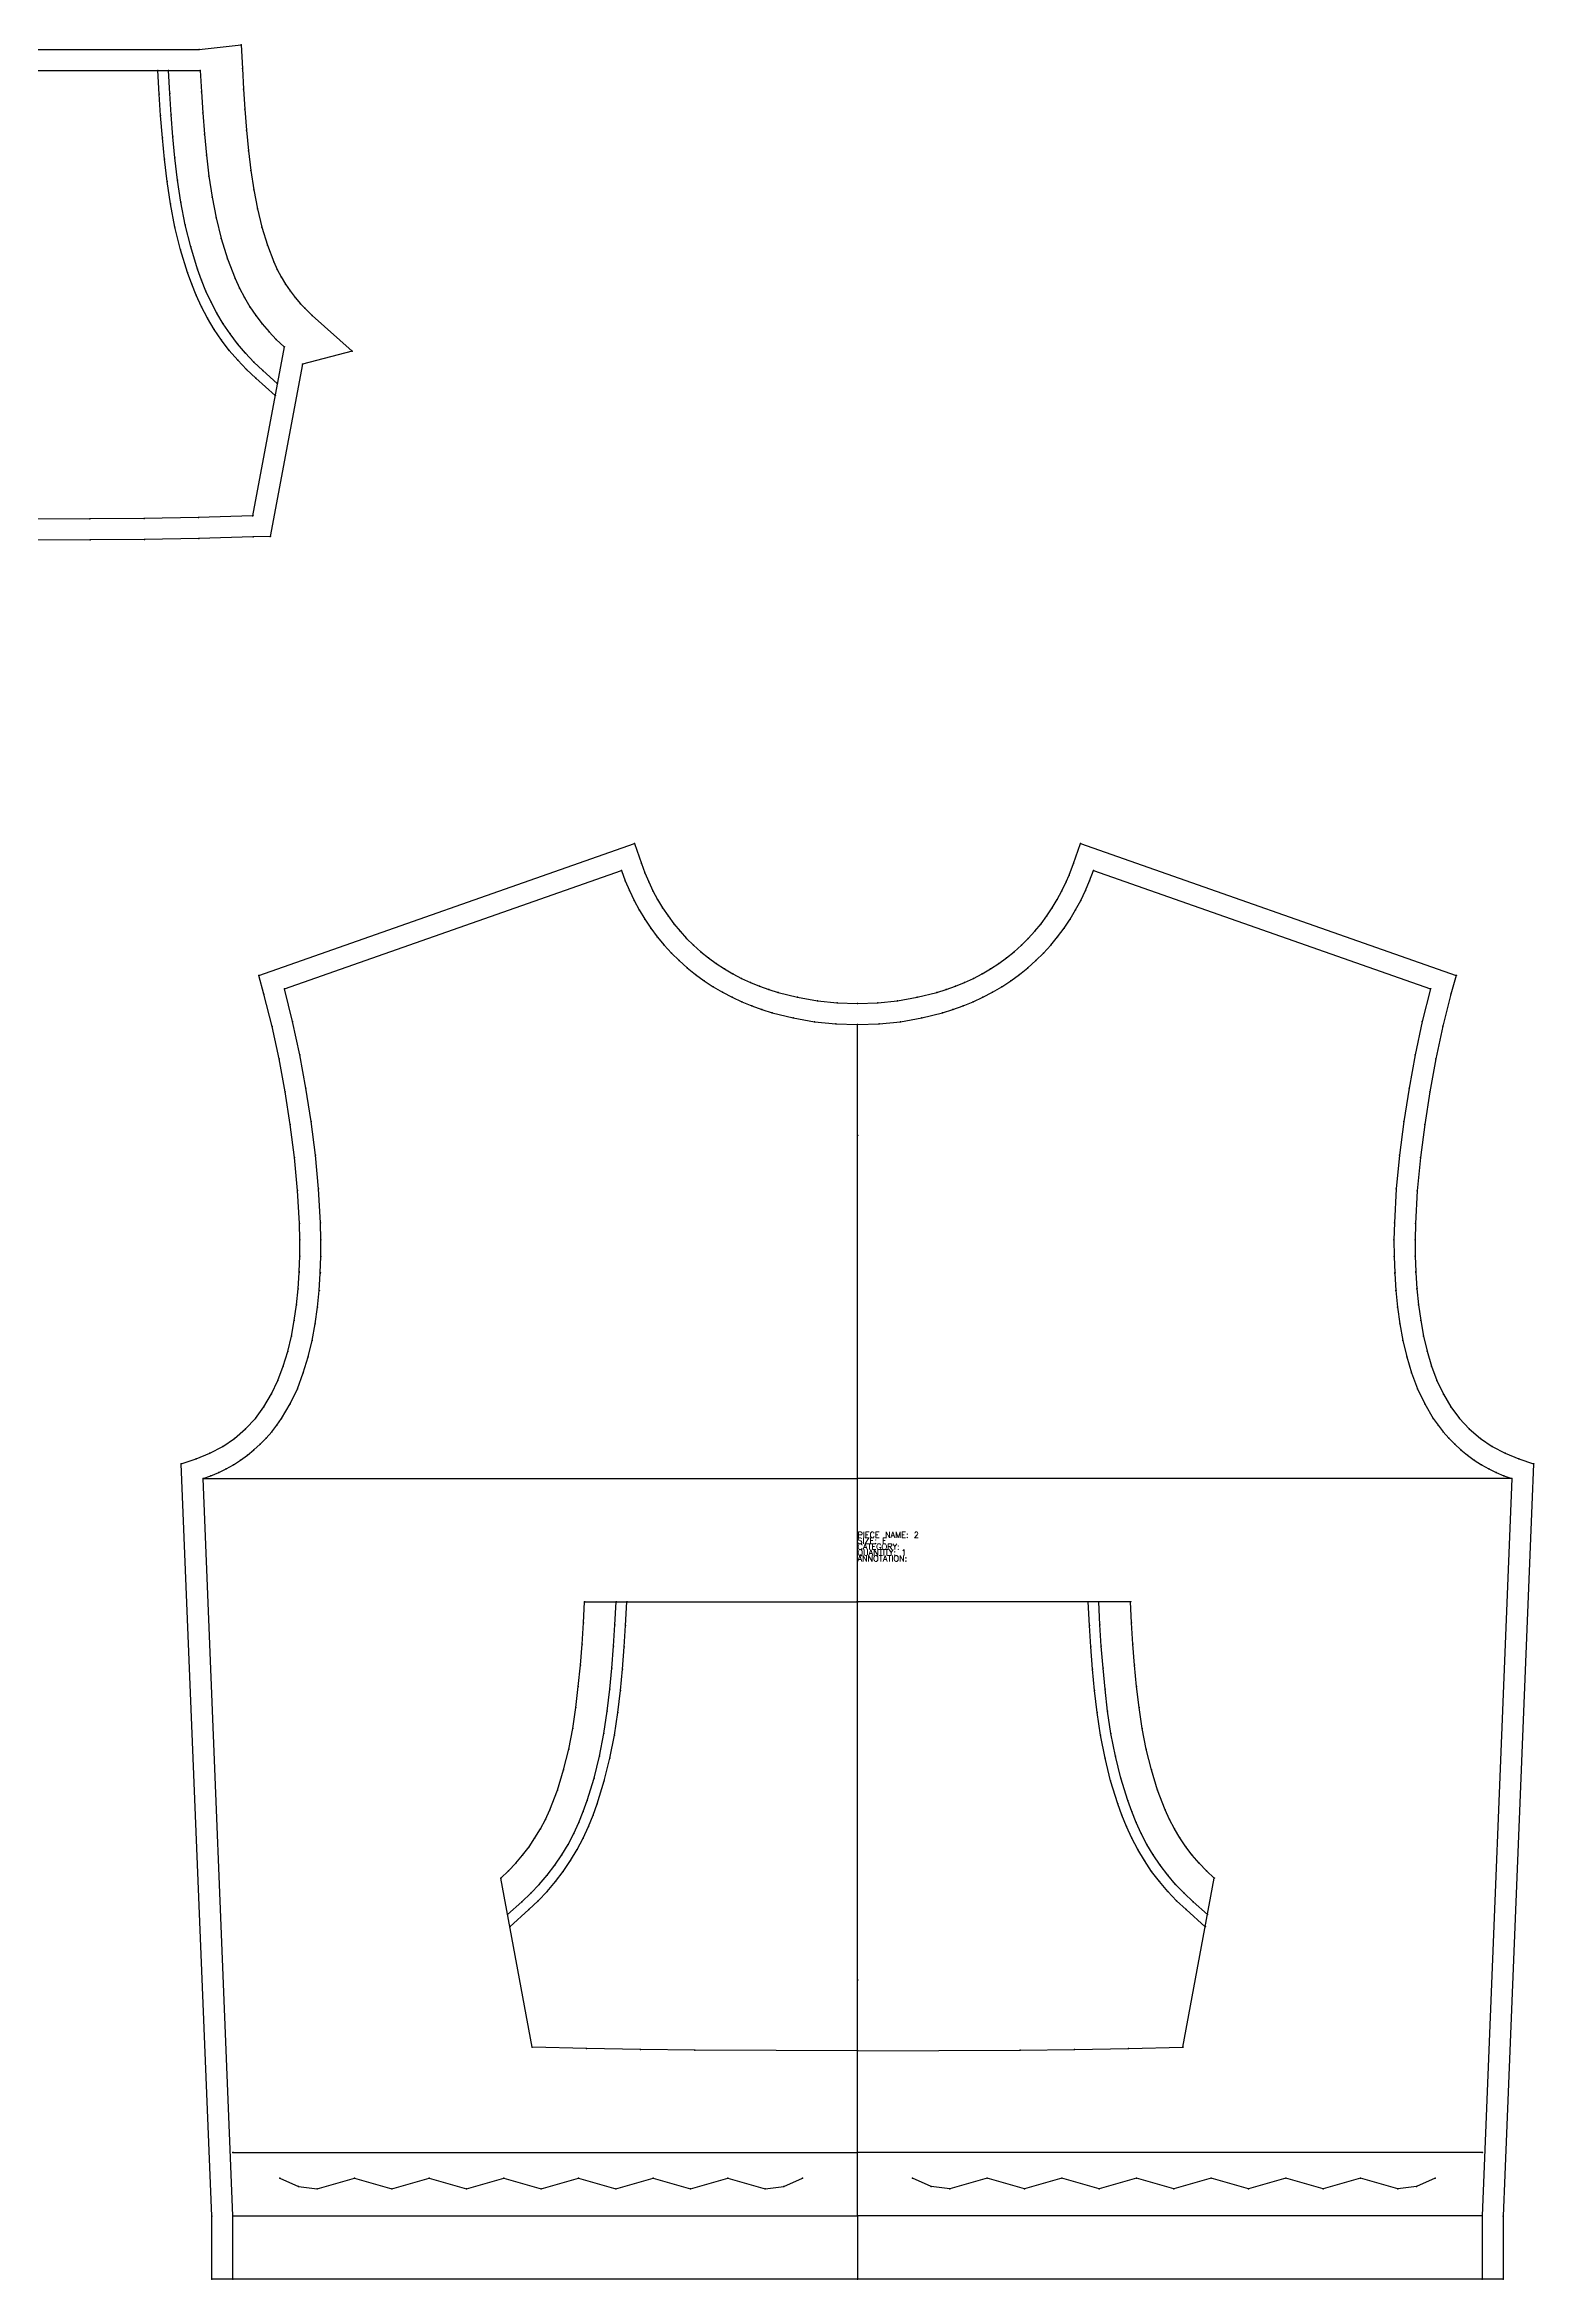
# Model space of a CAD drawing. Extents: x 0 to 3076, y -1 to 1265.
# Drawn here: x 706 to 1411, y 30 to 1088 of the extents above; entities that cross this region are included whole.
import ezdxf

# ---------------------------------------------------------------- set-up
doc = ezdxf.new("R2010")
doc.units = 0
for name, color, linetype in [('1', 7, 'CONTINUOUS'), ('14', 7, 'CONTINUOUS'), ('2', 7, 'CONTINUOUS'), ('3', 2, 'CONTINUOUS'), ('4', 3, 'CONTINUOUS'), ('5', 5, 'CONTINUOUS'), ('7', 5, 'CONTINUOUS'), ('8', 4, 'CONTINUOUS')]:
    doc.layers.add(name, color=color, linetype=linetype)
doc.styles.get("Standard").update_dxf_attribs({"font": 'txt', "bigfont": ' '})

# ---------------------------------------------------------------- blocks, each defined once
blk = doc.blocks.new('BLK_2_1')
at = {"layer": '1'}
blk.add_lwpolyline([(44.4336, 30), (44.4336, 59.7988), (30, 416.1415), (37.0371, 418.5647), (43.5441, 421.1366), (49.6204, 424.3004), (55.2228, 428.1491), (60.4639, 432.6349), (65.1084, 437.6266), (69.1559, 443.1388), (72.7256, 449.2), (75.7529, 455.584), (78.3091, 462.3405), (80.4133, 469.341), (82.1308, 476.6037), (83.4757, 483.9803), (84.5011, 491.415), (85.2781, 499.0576), (85.795, 506.7124), (85.8152, 507.1227), (86.0868, 514.4449), (86.139, 522.1956), (85.9769, 529.9457), (85.0788, 545.503), (83.5846, 561.1259), (81.5708, 576.8351), (79.1413, 592.2958), (76.2778, 607.9004), (72.9734, 623.2706), (69.1395, 638.4812), (66.7328, 647.4414), (244.7016, 709.8003), (247.9935, 700.333), (249.6039, 695.9537), (251.4173, 691.6658), (253.4223, 687.4925), (255.6244, 683.4197), (258.0079, 679.469), (260.5781, 675.6375), (263.3466, 671.9081), (266.2949, 668.3192), (269.3714, 664.9347), (272.6191, 661.7143), (276.0663, 658.6444), (279.6653, 655.7517), (283.3915, 653.0389), (287.2452, 650.5107), (291.2424, 648.1577), (295.3479, 645.9981), (299.5575, 644.0324), (303.8541, 642.2625), (308.248, 640.6785), (312.7076, 639.2876), (321.9111, 637.0355), (331.305, 635.3419), (340.7197, 634.3886), (350.2509, 634.1253), (359.87, 634.3891), (369.2658, 635.3403), (378.6457, 637.0301), (387.8821, 639.2898), (392.3481, 640.6832), (396.7481, 642.2699), (401.0309, 644.0344), (405.2265, 645.9944), (409.3342, 648.1549), (413.3338, 650.5088), (417.2022, 653.0479), (420.943, 655.7714), (424.5044, 658.6322), (427.9157, 661.6698), (431.1927, 664.9187), (434.2981, 668.3316), (437.2327, 671.9029), (439.9885, 675.6149), (442.5635, 679.4526), (444.9518, 683.4094), (447.157, 687.4876), (449.1651, 691.6664), (450.5451, 694.8749), (452.5898, 700.3353), (455.8802, 709.7997), (633.8526, 647.4401), (631.4429, 638.4812), (627.6331, 623.376), (624.3195, 607.9758), (621.446, 592.3249), (619.0058, 576.7961), (617.0038, 561.1776), (615.5005, 545.46), (614.6045, 529.9131), (614.4434, 522.1655), (614.4959, 514.4174), (614.7662, 507.123), (614.787, 506.6986), (615.3095, 498.9873), (616.0822, 491.4043), (617.0978, 484.0371), (618.4729, 476.5033), (620.1551, 469.3952), (622.259, 462.3841), (624.8041, 455.6442), (627.876, 449.1627), (631.4209, 443.1461), (635.4865, 437.6114), (640.1215, 432.6324), (645.3565, 428.1515), (650.9711, 424.295), (657.0368, 421.1372), (663.5462, 418.5642), (670.5823, 416.1407), (656.1487, 59.7913), (656.1487, 30), (350.2912, 30), (44.4336, 30)], close=True, dxfattribs=at)
at = {"layer": '14'}
blk.add_lwpolyline([(54.4336, 30), (54.4336, 60), (40.293, 409.1094), (44.0397, 410.4811), (47.7002, 412.041), (51.2818, 413.7821), (54.7583, 415.7208), (58.1055, 417.88), (61.3257, 420.227), (64.422, 422.7344), (67.3755, 425.4077), (70.1716, 428.2443), (72.8003, 431.2359), (75.2454, 434.3796), (77.5171, 437.6525), (81.5601, 444.5141), (84.9732, 451.712), (87.7906, 459.1619), (90.0831, 466.7919), (91.9166, 474.5446), (93.3472, 482.3815), (94.4361, 490.2746), (95.2417, 498.2006), (95.7828, 506.21), (95.8036, 506.635), (96.0846, 514.2248), (96.1387, 522.2481), (95.9717, 530.2708), (95.0477, 546.2914), (93.5193, 562.2664), (91.4795, 578.184), (88.9887, 594.0378), (86.0914, 609.8221), (82.7192, 625.5117), (78.7977, 641.0725), (238.5486, 697.0476), (240.315, 692.2484), (242.3035, 687.5495), (244.5163, 682.945), (246.9458, 678.4513), (249.5862, 674.078), (252.4323, 669.8363), (255.478, 665.7349), (258.7214, 661.7887), (262.1592, 658.01), (265.7856, 654.413), (269.5997, 651.0156), (273.5816, 647.8148), (277.7118, 644.8088), (281.9831, 642.007), (286.3855, 639.4161), (290.907, 637.0383), (295.5353, 634.8773), (300.2582, 632.931), (305.0641, 631.1994), (309.9408, 629.6778), (319.8615, 627.2477), (329.9158, 625.4387), (340.0794, 624.409), (350.2912, 624.125), (360.503, 624.409), (370.6666, 625.4387), (380.7209, 627.2477), (390.6415, 629.6778), (395.5188, 631.1994), (400.3241, 632.931), (405.0477, 634.8773), (409.6753, 637.0383), (414.1968, 639.4161), (418.5993, 642.007), (422.8711, 644.8088), (427.0008, 647.8148), (430.9821, 651.0156), (434.7968, 654.413), (438.4229, 658.01), (441.861, 661.7887), (445.1044, 665.7349), (448.1501, 669.8363), (450.9968, 674.078), (453.6365, 678.4513), (456.0657, 682.945), (458.2789, 687.5495), (460.2674, 692.2484), (462.0337, 697.0476), (621.7847, 641.0729), (617.8632, 625.5117), (614.491, 609.8221), (611.5937, 594.0378), (609.1028, 578.184), (607.063, 562.2664), (605.5347, 546.2914), (604.6106, 530.2708), (604.444, 522.2481), (604.4977, 514.2248), (604.7789, 506.6351), (604.7999, 506.21), (605.3406, 498.2006), (606.1463, 490.2746), (607.2352, 482.3815), (608.6658, 474.5446), (610.4993, 466.7919), (612.7918, 459.1619), (615.6092, 451.712), (619.0223, 444.5141), (623.0652, 437.6525), (625.337, 434.3796), (627.782, 431.2359), (630.4108, 428.2443), (633.2068, 425.4077), (636.1603, 422.7344), (639.2566, 420.227), (642.4769, 417.88), (645.824, 415.7208), (649.3006, 413.7821), (652.8821, 412.041), (656.543, 410.4811), (660.2894, 409.1094), (646.1487, 60), (646.1487, 30), (350.2912, 30.0005), (54.4336, 30)], close=True, dxfattribs=at)
at = {"layer": '2'}
for p in [(244.7016, 709.8003), (455.8802, 709.7997), (238.5486, 697.0476), (462.0337, 697.0476), (66.7328, 647.4414), (633.8526, 647.4401), (78.7977, 641.0725), (621.7847, 641.0729), (350.2509, 634.1253), (350.2912, 624.1255), (350.2912, 624.125), (350.2912, 571.6546), (85.2781, 499.0576), (95.2417, 498.2006), (605.3406, 498.2006), (615.3095, 498.9873), (30, 416.1415), (670.5823, 416.1407), (40.293, 409.1099), (40.293, 409.1094), (350.2912, 409.1099), (350.2912, 409.1094), (660.2894, 409.1099), (660.2894, 409.1094), (221.0077, 350.7757), (221.0077, 350.7752), (236.0279, 350.7792), (241.0346, 350.7793), (350.0654, 350.7778), (350.517, 350.7778), (459.5478, 350.7793), (464.5545, 350.7792), (479.5746, 350.7757), (479.5746, 350.7752), (181.297, 219.9369), (181.297, 219.9364), (519.2853, 219.9369), (519.2853, 219.9364), (184.5105, 202.6596), (516.0712, 202.6588), (185.5826, 196.8988), (515, 196.899), (350.2912, 171.6546), (196.1823, 139.9216), (196.1823, 139.9211), (350.2912, 138.2044), (350.2912, 138.2039), (504.4001, 139.9216), (504.4001, 139.9211), (54.4336, 90), (350.2912, 90.0005), (350.2912, 90), (646.1487, 90), (76.5845, 77.8042), (324.2078, 77.8047), (376.3746, 77.8047), (623.9978, 77.8042), (44.4336, 59.7988), (54.4336, 60.0005), (54.4336, 60), (350.2912, 60.0009), (350.2912, 60), (350.2912, 59.9995), (350.2917, 60), (646.1487, 60.0005), (646.1487, 60), (656.1487, 59.7913), (44.4336, 30), (44.4336, 30), (54.4336, 30), (54.4336, 30), (350.2912, 30.0005), (350.2912, 30), (350.2912, 29.9995), (646.1487, 30), (656.1487, 30)]:
    blk.add_point(p, dxfattribs=at)
at = {"layer": '3'}
for p in [(247.9935, 700.333), (452.5898, 700.3353), (240.315, 692.2484), (249.6039, 695.9537), (251.4173, 691.6658), (449.1651, 691.6664), (450.5451, 694.8749), (460.2674, 692.2484), (242.3035, 687.5495), (244.5163, 682.945), (246.9458, 678.4513), (253.4223, 687.4925), (255.6244, 683.4197), (258.0079, 679.469), (442.5635, 679.4526), (444.9518, 683.4094), (447.157, 687.4876), (453.6365, 678.4513), (456.0657, 682.945), (458.2789, 687.5495), (249.5862, 674.078), (252.4323, 669.8363), (260.5781, 675.6375), (263.3466, 671.9081), (266.2949, 668.3192), (434.2981, 668.3316), (437.2327, 671.9029), (439.9885, 675.6149), (448.1501, 669.8363), (450.9968, 674.078), (255.478, 665.7349), (258.7214, 661.7887), (262.1592, 658.01), (269.3714, 664.9347), (272.6191, 661.7143), (276.0663, 658.6444), (424.5044, 658.6322), (427.9157, 661.6698), (431.1927, 664.9187), (438.4229, 658.01), (441.861, 661.7887), (445.1044, 665.7349), (265.7856, 654.413), (269.5997, 651.0156), (273.5816, 647.8148), (279.6653, 655.7517), (283.3915, 653.0389), (287.2452, 650.5107), (291.2424, 648.1577), (295.3479, 645.9981), (405.2265, 645.9944), (409.3342, 648.1549), (413.3338, 650.5088), (417.2022, 653.0479), (420.943, 655.7714), (427.0008, 647.8148), (430.9821, 651.0156), (434.7968, 654.413), (69.1395, 638.4812), (277.7118, 644.8088), (281.9831, 642.007), (286.3855, 639.4161), (290.907, 637.0383), (299.5575, 644.0324), (303.8541, 642.2625), (308.248, 640.6785), (312.7076, 639.2876), (321.9111, 637.0355), (331.305, 635.3419), (369.2658, 635.3403), (378.6457, 637.0301), (387.8821, 639.2898), (392.3481, 640.6832), (396.7481, 642.2699), (401.0309, 644.0344), (409.6753, 637.0383), (414.1968, 639.4161), (418.5993, 642.007), (422.8711, 644.8088), (631.4429, 638.4812), (82.7192, 625.5117), (295.5353, 634.8773), (300.2582, 632.931), (305.0641, 631.1994), (309.9408, 629.6778), (319.8615, 627.2477), (329.9158, 625.4387), (340.0794, 624.409), (340.7197, 634.3886), (359.87, 634.3891), (360.503, 624.409), (370.6666, 625.4387), (380.7209, 627.2477), (390.6415, 629.6778), (395.5188, 631.1994), (400.3241, 632.931), (405.0477, 634.8773), (617.8632, 625.5117), (72.9734, 623.2706), (627.6331, 623.376), (76.2778, 607.9004), (86.0914, 609.8221), (614.491, 609.8221), (624.3195, 607.9758), (88.9887, 594.0378), (611.5937, 594.0378), (79.1413, 592.2958), (621.446, 592.3249), (81.5708, 576.8351), (91.4795, 578.184), (609.1028, 578.184), (619.0058, 576.7961), (83.5846, 561.1259), (93.5193, 562.2664), (607.063, 562.2664), (617.0038, 561.1776), (85.0788, 545.503), (95.0477, 546.2914), (605.5347, 546.2914), (615.5005, 545.46), (85.9769, 529.9457), (95.9717, 530.2708), (604.6106, 530.2708), (614.6045, 529.9131), (86.139, 522.1956), (96.1387, 522.2481), (604.444, 522.2481), (614.4434, 522.1655), (86.0868, 514.4449), (96.0846, 514.2248), (604.4977, 514.2248), (614.4959, 514.4174), (85.795, 506.7124), (85.8152, 507.1227), (95.7828, 506.21), (95.8036, 506.635), (604.7789, 506.6351), (604.7999, 506.21), (614.7662, 507.123), (614.787, 506.6986), (84.5011, 491.415), (94.4361, 490.2746), (606.1463, 490.2746), (616.0822, 491.4043), (82.1308, 476.6037), (83.4757, 483.9803), (93.3472, 482.3815), (607.2352, 482.3815), (617.0978, 484.0371), (618.4729, 476.5033), (80.4133, 469.341), (90.0831, 466.7919), (91.9166, 474.5446), (608.6658, 474.5446), (610.4993, 466.7919), (620.1551, 469.3952), (75.7529, 455.584), (78.3091, 462.3405), (87.7906, 459.1619), (612.7918, 459.1619), (622.259, 462.3841), (624.8041, 455.6442), (72.7256, 449.2), (81.5601, 444.5141), (84.9732, 451.712), (615.6092, 451.712), (619.0223, 444.5141), (627.876, 449.1627), (65.1084, 437.6266), (69.1559, 443.1388), (75.2454, 434.3796), (77.5171, 437.6525), (623.0652, 437.6525), (625.337, 434.3796), (631.4209, 443.1461), (635.4865, 437.6114), (49.6204, 424.3004), (55.2228, 428.1491), (60.4639, 432.6349), (67.3755, 425.4077), (70.1716, 428.2443), (72.8003, 431.2359), (627.782, 431.2359), (630.4108, 428.2443), (633.2068, 425.4077), (640.1215, 432.6324), (645.3565, 428.1515), (650.9711, 424.295), (37.0371, 418.5647), (43.5441, 421.1366), (51.2818, 413.7821), (54.7583, 415.7208), (58.1055, 417.88), (61.3257, 420.227), (64.422, 422.7344), (636.1603, 422.7344), (639.2566, 420.227), (642.4769, 417.88), (645.824, 415.7208), (649.3006, 413.7821), (657.0368, 421.1372), (663.5462, 418.5642), (44.0397, 410.4811), (47.7002, 412.041), (652.8821, 412.041), (656.543, 410.4811), (220.4517, 340.7527), (235.4249, 339.8626), (240.4163, 339.5659), (460.1661, 339.5659), (465.1575, 339.8626), (480.1307, 340.7527), (219.8121, 330.7353), (234.787, 329.8486), (239.7742, 329.4947), (460.8082, 329.4947), (465.7953, 329.8486), (480.7703, 330.7353), (219.0168, 320.7291), (233.957, 319.3887), (238.938, 318.9533), (461.6443, 318.9533), (466.6254, 319.3887), (481.5656, 320.7291), (218.0524, 310.7378), (232.9926, 309.3788), (237.9651, 308.8559), (462.6172, 308.8559), (467.5898, 309.3788), (482.53, 310.7378), (216.8885, 300.7678), (231.7792, 298.9548), (236.7365, 298.3017), (463.8459, 298.3017), (468.8031, 298.9548), (483.6939, 300.7678), (215.3919, 290.8429), (230.2063, 288.4852), (235.1349, 287.6436), (465.4474, 287.6436), (470.376, 288.4852), (485.1905, 290.8429), (213.4864, 280.9883), (228.1324, 277.7484), (233.0164, 276.6771), (467.566, 276.6771), (472.45, 277.7484), (487.096, 280.9883), (211.073, 271.2458), (225.539, 267.2781), (230.3583, 265.9464), (470.224, 265.9464), (475.0434, 267.2781), (489.5093, 271.2458), (208.1171, 261.655), (222.2962, 256.7601), (227.0264, 255.1405), (473.556, 255.1405), (478.2862, 256.7601), (492.4653, 261.655), (202.4326, 247.7208), (204.5246, 252.2841), (218.2953, 246.3362), (220.3986, 251.5073), (222.887, 244.3567), (225.0635, 249.7062), (475.5188, 249.7062), (477.6954, 244.3567), (480.1844, 251.5073), (482.287, 246.3362), (496.0578, 252.2841), (498.1495, 247.7208), (194.7107, 234.819), (197.5296, 238.9709), (200.1136, 243.2721), (213.191, 235.9239), (215.8735, 241.0642), (217.5538, 233.4812), (220.3565, 238.8502), (480.2259, 238.8502), (483.0286, 233.4812), (484.7089, 241.0642), (487.3914, 235.9239), (500.4688, 243.2721), (503.053, 238.9709), (505.8716, 234.819), (184.9668, 223.3726), (188.4253, 226.999), (191.6761, 230.8217), (206.8848, 226.0549), (210.1746, 230.9026), (210.9455, 223.1376), (214.3924, 228.2185), (486.1902, 228.2185), (489.6369, 223.1376), (490.4078, 230.9026), (493.6976, 226.0549), (508.9063, 230.8217), (512.157, 226.999), (515.6159, 223.3726), (195.5613, 212.7517), (199.5612, 216.9486), (203.2758, 213.602), (203.3484, 221.4004), (207.2422, 218.2637), (493.3399, 218.2637), (497.2339, 221.4004), (497.3066, 213.602), (501.0212, 216.9486), (505.0208, 212.7517), (191.3178, 208.7743), (194.6576, 205.0537), (199.094, 209.2131), (501.4881, 209.2131), (505.9247, 205.0537), (509.2646, 208.7743), (221.8598, 139.2041), (247.5428, 138.7413), (273.2294, 138.5154), (427.353, 138.5154), (453.0396, 138.7413), (478.7226, 139.2041), (111.9593, 77.8043), (147.334, 77.8044), (182.7088, 77.8044), (218.0835, 77.8045), (253.4583, 77.8046), (288.8331, 77.8046), (411.7493, 77.8046), (447.1241, 77.8046), (482.4988, 77.8045), (517.8736, 77.8044), (553.2483, 77.8044), (588.6231, 77.8043), (85.4279, 73.9728), (94.2713, 72.8043), (129.646, 72.8043), (165.0208, 72.8044), (200.3956, 72.8045), (235.7709, 72.8045), (271.1457, 72.8046), (306.5204, 72.8047), (315.3638, 73.9733), (385.2186, 73.9733), (394.0619, 72.8047), (429.4367, 72.8046), (464.8114, 72.8045), (500.1868, 72.8045), (535.5616, 72.8044), (570.9363, 72.8043), (606.3111, 72.8043), (615.1545, 73.9728)]:
    blk.add_point(p, dxfattribs=at)
at = {"layer": '4'}
for p in [(350.2509, 634.1253), (85.8152, 507.1227), (95.8036, 506.635), (604.7789, 506.6351), (614.7662, 507.123)]:
    blk.add_point(p, dxfattribs=at)
at = {"layer": '5'}
blk.add_line((350.2912, 171.6546), (350.2912, 571.6546), dxfattribs=at)
at = {"layer": '7'}
blk.add_line((350.2912, 171.6546), (350.2912, 571.6546), dxfattribs=at)
at = {"layer": '8'}
for p, q in [((350.2912, 60.0009), (350.2912, 624.1255)), ((40.293, 409.1099), (350.2912, 409.1094)), ((660.2894, 409.1099), (350.2912, 409.1099)), ((221.0077, 350.7752), (350.0654, 350.7778)), ((479.5746, 350.7752), (350.517, 350.7778)), ((196.1823, 139.9211), (181.297, 219.9364)), ((504.4001, 139.9211), (519.2853, 219.9364)), ((54.4336, 90), (350.2912, 90)), ((646.1487, 90), (350.2912, 90.0005)), ((54.4336, 60.0005), (350.2917, 60)), ((646.1487, 60.0005), (350.2912, 60)), ((350.2912, 59.9995), (350.2912, 29.9995))]:
    blk.add_line(p, q, dxfattribs=at)
for points in [[(181.297, 219.9369), (184.9668, 223.3726), (188.4253, 226.999), (191.6761, 230.8217), (194.7107, 234.819), (197.5296, 238.9709), (200.1136, 243.2721), (202.4326, 247.7208), (204.5246, 252.2841), (208.1171, 261.655), (211.073, 271.2458), (213.4864, 280.9883), (215.3919, 290.8429), (216.8885, 300.7678), (218.0524, 310.7378), (219.0168, 320.7291), (219.8121, 330.7353), (220.4517, 340.7527), (221.0077, 350.7757)], [(184.5105, 202.6596), (191.3178, 208.7743), (195.5613, 212.7517), (199.5612, 216.9486), (203.3484, 221.4004), (206.8848, 226.0549), (210.1746, 230.9026), (213.191, 235.9239), (215.8735, 241.0642), (218.2953, 246.3362), (220.3986, 251.5073), (222.2962, 256.7601), (225.539, 267.2781), (228.1324, 277.7484), (230.2063, 288.4852), (231.7792, 298.9548), (232.9926, 309.3788), (233.957, 319.3887), (234.787, 329.8486), (235.4249, 339.8626), (236.0279, 350.7792)], [(185.5826, 196.8988), (194.6576, 205.0537), (199.094, 209.2131), (203.2758, 213.602), (207.2422, 218.2637), (210.9455, 223.1376), (214.3924, 228.2185), (217.5538, 233.4812), (220.3565, 238.8502), (222.887, 244.3567), (225.0635, 249.7062), (227.0264, 255.1405), (230.3583, 265.9464), (233.0164, 276.6771), (235.1349, 287.6436), (236.7365, 298.3017), (237.9651, 308.8559), (238.938, 318.9533), (239.7742, 329.4947), (240.4163, 339.5659), (241.0346, 350.7793)], [(515, 196.899), (505.9247, 205.0537), (501.4881, 209.2131), (497.3066, 213.602), (493.3399, 218.2637), (489.6369, 223.1376), (486.1902, 228.2185), (483.0286, 233.4812), (480.2259, 238.8502), (477.6954, 244.3567), (475.5188, 249.7062), (473.556, 255.1405), (470.224, 265.9464), (467.566, 276.6771), (465.4474, 287.6436), (463.8459, 298.3017), (462.6172, 308.8559), (461.6443, 318.9533), (460.8082, 329.4947), (460.1661, 339.5659), (459.5478, 350.7793)], [(516.0712, 202.6588), (509.2646, 208.7743), (505.0208, 212.7517), (501.0212, 216.9486), (497.2339, 221.4004), (493.6976, 226.0549), (490.4078, 230.9026), (487.3914, 235.9239), (484.7089, 241.0642), (482.287, 246.3362), (480.1844, 251.5073), (478.2862, 256.7601), (475.0434, 267.2781), (472.45, 277.7484), (470.376, 288.4852), (468.8031, 298.9548), (467.5898, 309.3788), (466.6254, 319.3887), (465.7953, 329.8486), (465.1575, 339.8626), (464.5545, 350.7792)], [(519.2853, 219.9369), (515.6159, 223.3726), (512.157, 226.999), (508.9063, 230.8217), (505.8716, 234.819), (503.053, 238.9709), (500.4688, 243.2721), (498.1495, 247.7208), (496.0578, 252.2841), (492.4653, 261.655), (489.5093, 271.2458), (487.096, 280.9883), (485.1905, 290.8429), (483.6939, 300.7678), (482.53, 310.7378), (481.5656, 320.7291), (480.7703, 330.7353), (480.1307, 340.7527), (479.5746, 350.7757)], [(350.2912, 138.2044), (273.2294, 138.5154), (247.5428, 138.7413), (221.8598, 139.2041), (196.1823, 139.9216)], [(350.2912, 138.2039), (427.353, 138.5154), (453.0396, 138.7413), (478.7226, 139.2041), (504.4001, 139.9216)], [(76.5845, 77.8042), (85.4279, 73.9728), (94.2713, 72.8043), (111.9593, 77.8043), (129.646, 72.8043), (147.334, 77.8044), (165.0208, 72.8044), (182.7088, 77.8044), (200.3956, 72.8045), (218.0835, 77.8045), (235.7709, 72.8045), (253.4583, 77.8046), (271.1457, 72.8046), (288.8331, 77.8046), (306.5204, 72.8047), (315.3638, 73.9733), (324.2078, 77.8047)], [(623.9978, 77.8042), (615.1545, 73.9728), (606.3111, 72.8043), (588.6231, 77.8043), (570.9363, 72.8043), (553.2483, 77.8044), (535.5616, 72.8044), (517.8736, 77.8044), (500.1868, 72.8045), (482.4988, 77.8045), (464.8114, 72.8045), (447.1241, 77.8046), (429.4367, 72.8046), (411.7493, 77.8046), (394.0619, 72.8047), (385.2186, 73.9733), (376.3746, 77.8047)]]:
    blk.add_lwpolyline(points, dxfattribs=at)
at = {"layer": '1'}
for s, p in [('SIZE: F', (350.2906, 378.3002)), ('PIECE NAME: 2', (350.2906, 381.1002)), ('ANNOTATION: ', (350.2906, 369.9002)), ('CATEGORY: ', (350.2906, 375.5002)), ('QUANTITY: 1', (350.2906, 372.7002))]:
    blk.add_text(s, height=2.8, dxfattribs=at).set_placement(p)
at = {"layer": '2'}
for s, p in [('# 7', (244.7016, 709.8003)), ('# 9', (455.8802, 709.7997)), ('# 24', (238.5486, 697.0476)), ('# 26', (462.0337, 697.0476)), ('# 6', (66.7328, 647.4414)), ('# 10', (633.8526, 647.4401)), ('# 23', (78.7977, 641.0725)), ('# 27', (621.7847, 641.0729)), ('# 8', (350.2509, 634.1253)), ('# 38', (350.2912, 624.1255)), ('# 25', (350.2912, 624.125)), ('# 36', (350.2912, 571.6546)), ('# 4', (85.2781, 499.0576)), ('# 21', (95.2417, 498.2006)), ('# 29', (605.3406, 498.2006)), ('# 12', (615.3095, 498.9873)), ('# 3', (30, 416.1415)), ('# 13', (670.5823, 416.1407)), ('# 53', (40.293, 409.1099)), ('# 20', (40.293, 409.1094)), ('# 58', (350.2912, 409.1099)), ('# 54', (350.2912, 409.1094)), ('# 57', (660.2894, 409.1099)), ('# 30', (660.2894, 409.1094)), ('# 74', (221.0077, 350.7757)), ('# 51', (221.0077, 350.7752)), ('# 78', (236.0279, 350.7792)), ('# 80', (241.0346, 350.7793)), ('# 52', (350.0654, 350.7778)), ('# 46', (350.517, 350.7778)), ('# 72', (459.5478, 350.7793)), ('# 70', (464.5545, 350.7792)), ('# 62', (479.5746, 350.7757)), ('# 45', (479.5746, 350.7752)), ('# 73', (181.297, 219.9369)), ('# 50', (181.297, 219.9364)), ('# 61', (519.2853, 219.9369)), ('# 44', (519.2853, 219.9364)), ('# 77', (184.5105, 202.6596)), ('# 69', (516.0712, 202.6588)), ('# 79', (185.5826, 196.8988)), ('# 71', (515, 196.899)), ('# 35', (350.2912, 171.6546)), ('# 66', (196.1823, 139.9216)), ('# 49', (196.1823, 139.9211)), ('# 65', (350.2912, 138.2044)), ('# 63', (350.2912, 138.2039)), ('# 64', (504.4001, 139.9216)), ('# 43', (504.4001, 139.9211)), ('# 55', (54.4336, 90)), ('# 60', (350.2912, 90.0005)), ('# 56', (350.2912, 90)), ('# 59', (646.1487, 90)), ('# 75', (76.5845, 77.8042)), ('# 76', (324.2078, 77.8047)), ('# 68', (376.3746, 77.8047)), ('# 67', (623.9978, 77.8042)), ('# 2', (44.4336, 59.7988)), ('# 47', (54.4336, 60.0005)), ('# 19', (54.4336, 60)), ('# 37', (350.2912, 60.0009)), ('# 40', (350.2912, 60)), ('# 41', (350.2912, 59.9995)), ('# 48', (350.2917, 60)), ('# 39', (646.1487, 60.0005)), ('# 31', (646.1487, 60)), ('# 14', (656.1487, 59.7913)), ('# 1', (44.4336, 30)), ('# 18', (54.4336, 30)), ('# 33', (350.2912, 30.0005)), ('# 16', (350.2912, 30)), ('# 42', (350.2912, 29.9995)), ('# 32', (646.1487, 30)), ('# 15', (656.1487, 30))]:
    blk.add_text(s, height=0.1, dxfattribs=at).set_placement(p)
at = {"layer": '4'}
for s, p in [('# 8', (350.2509, 634.1253)), ('# 5', (85.8152, 507.1227)), ('# 22', (95.8036, 506.635)), ('# 28', (604.7789, 506.6351)), ('# 11', (614.7662, 507.123))]:
    blk.add_text(s, height=0.1, dxfattribs=at).set_placement(p)
blk = doc.blocks.new('BLK_7_1')
at = {"layer": '1'}
blk.add_lwpolyline([(68.8324, 39.4819), (53.6447, 121.1226), (30, 127.1559), (48.949, 144.1166), (51.846, 146.8236), (54.5755, 149.6815), (57.1134, 152.667), (59.4815, 155.7895), (61.6733, 159.0127), (63.6804, 162.3531), (65.5191, 165.886), (67.1744, 169.5111), (70.2005, 177.4141), (72.7826, 185.785), (74.9622, 194.5752), (76.6907, 203.5245), (78.0792, 212.7459), (79.1562, 221.9694), (80.109, 231.8324), (80.8634, 241.3185), (81.4972, 251.2357), (82.0453, 261.1074), (82.6215, 272.2072), (102.5522, 270.0713), (231.3016, 270.0739), (360.0522, 270.0713), (379.9826, 272.2021), (380.5588, 261.1025), (381.1069, 251.2261), (381.7087, 241.7538), (382.4875, 231.9085), (383.4378, 222.0578), (384.5139, 212.8188), (385.911, 203.5324), (387.6468, 194.5481), (389.7879, 185.9028), (392.3837, 177.4693), (395.4379, 169.4899), (397.092, 165.8701), (398.9285, 162.3429), (400.9354, 159.0037), (403.1271, 155.7818), (405.5002, 152.655), (408.0423, 149.6653), (410.0693, 147.5126), (413.6563, 144.115), (432.6114, 127.1531), (408.9591, 121.1214), (393.7711, 39.4817), (385.7327, 39.2224), (359.9814, 38.5033), (334.166, 38.0381), (308.428, 37.8116), (231.3309, 37.4999), (154.176, 37.8117), (128.3893, 38.0387), (102.6599, 38.5024), (76.8701, 39.2224), (68.8324, 39.4819)], close=True, dxfattribs=at)
at = {"layer": '14'}
blk.add_lwpolyline([(77.1927, 49.2172), (62.3074, 129.2325), (65.9772, 132.6687), (69.4357, 136.2951), (72.6865, 140.1178), (75.7211, 144.1151), (78.54, 148.2669), (81.124, 152.5681), (83.443, 157.0169), (85.535, 161.5802), (89.1275, 170.9511), (92.0834, 180.5419), (94.4968, 190.2844), (96.4023, 200.139), (97.8989, 210.0639), (99.0628, 220.0339), (100.0272, 230.0252), (100.8225, 240.0314), (101.4621, 250.0488), (102.0181, 260.0713), (231.3016, 260.0739), (360.585, 260.0713), (361.1411, 250.0488), (361.7807, 240.0314), (362.576, 230.0252), (363.5404, 220.0339), (364.7043, 210.0639), (366.2009, 200.139), (368.1064, 190.2844), (370.5197, 180.5419), (373.4757, 170.9511), (377.0682, 161.5802), (379.1599, 157.0169), (381.4792, 152.5681), (384.0634, 148.2669), (386.882, 144.1151), (389.9167, 140.1178), (393.1674, 136.2951), (396.6263, 132.6687), (400.2957, 129.2325), (385.4105, 49.2172), (359.733, 48.5002), (334.05, 48.0374), (308.3634, 47.8114), (231.3016, 47.5), (154.2398, 47.8114), (128.5532, 48.0374), (102.8702, 48.5002), (77.1927, 49.2172)], close=True, dxfattribs=at)
at = {"layer": '2'}
for p in [(82.6215, 272.2072), (102.5522, 270.0713), (231.3016, 270.0739), (360.0522, 270.0713), (379.9826, 272.2021), (102.0181, 260.0713), (117.0383, 260.0753), (122.045, 260.0754), (231.3016, 260.0744), (231.3016, 260.0739), (340.5582, 260.0754), (345.5649, 260.0753), (360.585, 260.0713), (231.3016, 236.1583), (30, 127.1559), (62.3074, 129.2325), (400.2957, 129.2325), (432.6114, 127.1531), (53.6447, 121.1226), (408.9591, 121.1214), (65.5206, 111.9558), (66.593, 106.195), (396.0104, 106.1952), (397.0816, 111.9549), (231.3016, 64.5993), (77.1927, 49.2172), (77.1927, 49.2172), (231.3016, 47.5005), (231.3016, 47.5), (385.4105, 49.2172), (68.8324, 39.4819), (68.8324, 39.4819), (231.3309, 37.4999), (393.7711, 39.4817)]:
    blk.add_point(p, dxfattribs=at)
at = {"layer": '3'}
for p in [(82.0453, 261.1074), (380.5588, 261.1025), (81.4972, 251.2357), (101.4621, 250.0488), (116.4353, 249.1587), (121.4267, 248.862), (341.1765, 248.862), (346.1679, 249.1587), (361.1411, 250.0488), (381.1069, 251.2261), (80.8634, 241.3185), (100.8225, 240.0314), (115.7974, 239.1448), (120.7846, 238.7908), (341.8186, 238.7908), (346.8057, 239.1448), (361.7807, 240.0314), (381.7087, 241.7538), (80.109, 231.8324), (100.0272, 230.0252), (114.9674, 228.6848), (119.9484, 228.2494), (342.6547, 228.2494), (347.6358, 228.6848), (362.576, 230.0252), (382.4875, 231.9085), (78.0792, 212.7459), (79.1562, 221.9694), (99.0628, 220.0339), (114.003, 218.6749), (118.9755, 218.152), (343.6276, 218.152), (348.6002, 218.6749), (363.5404, 220.0339), (383.4378, 222.0578), (384.5139, 212.8188), (76.6907, 203.5245), (97.8989, 210.0639), (112.7896, 208.2509), (117.7469, 207.5978), (344.8563, 207.5978), (349.8135, 208.2509), (364.7043, 210.0639), (385.911, 203.5324), (74.9622, 194.5752), (96.4023, 200.139), (111.2167, 197.7812), (116.1453, 196.9397), (346.4578, 196.9397), (351.3864, 197.7812), (366.2009, 200.139), (387.6468, 194.5481), (72.7826, 185.785), (92.0834, 180.5419), (94.4968, 190.2844), (109.1428, 187.0445), (114.0268, 185.9731), (348.5764, 185.9731), (353.4604, 187.0445), (368.1064, 190.2844), (370.5197, 180.5419), (389.7879, 185.9028), (67.1744, 169.5111), (70.2005, 177.4141), (89.1275, 170.9511), (106.5494, 176.5742), (111.3687, 175.2426), (351.2344, 175.2426), (356.0538, 176.5742), (373.4757, 170.9511), (392.3837, 177.4693), (395.4379, 169.4899), (61.6733, 159.0127), (63.6804, 162.3531), (65.5191, 165.886), (85.535, 161.5802), (101.409, 160.8034), (103.3066, 166.0562), (106.0739, 159.0023), (108.0368, 164.4366), (354.5664, 164.4366), (356.5292, 159.0023), (359.2966, 166.0562), (361.1948, 160.8034), (377.0682, 161.5802), (397.092, 165.8701), (398.9285, 162.3429), (400.9354, 159.0037), (54.5755, 149.6815), (57.1134, 152.667), (59.4815, 155.7895), (78.54, 148.2669), (81.124, 152.5681), (83.443, 157.0169), (96.8839, 150.3603), (99.3057, 155.6323), (101.3669, 148.1463), (103.8974, 153.6528), (358.7058, 153.6528), (361.2363, 148.1463), (363.2974, 155.6323), (365.7193, 150.3603), (379.1599, 157.0169), (381.4792, 152.5681), (384.0634, 148.2669), (403.1271, 155.7818), (405.5002, 152.655), (408.0423, 149.6653), (48.949, 144.1166), (51.846, 146.8236), (72.6865, 140.1178), (75.7211, 144.1151), (91.185, 140.1986), (94.2014, 145.22), (98.5642, 142.7773), (364.039, 142.7773), (368.4018, 145.22), (371.4182, 140.1986), (386.882, 144.1151), (389.9167, 140.1178), (410.0693, 147.5126), (413.6563, 144.115), (65.9772, 132.6687), (69.4357, 136.2951), (84.3588, 130.6964), (87.8952, 135.351), (88.2526, 127.5598), (91.9559, 132.4337), (95.4028, 137.5146), (367.2006, 137.5146), (370.6473, 132.4337), (374.3503, 127.5598), (374.708, 135.351), (378.2443, 130.6964), (393.1674, 136.2951), (396.6263, 132.6687), (72.3282, 118.0705), (76.5717, 122.0477), (80.1044, 118.5092), (80.5716, 126.2447), (84.2862, 122.8981), (378.317, 122.8981), (382.0316, 126.2447), (382.4985, 118.5092), (386.0312, 122.0477), (390.275, 118.0705), (75.668, 114.3498), (386.9351, 114.3498), (102.8702, 48.5002), (128.5532, 48.0374), (154.2398, 47.8114), (308.3634, 47.8114), (334.05, 48.0374), (359.733, 48.5002), (76.8701, 39.2224), (102.6599, 38.5024), (128.3893, 38.0387), (154.176, 37.8117), (308.428, 37.8116), (334.166, 38.0381), (359.9814, 38.5033), (385.7327, 39.2224)]:
    blk.add_point(p, dxfattribs=at)
at = {"layer": '4'}
for p in [(231.3016, 270.0739), (231.3309, 37.4999)]:
    blk.add_point(p, dxfattribs=at)
at = {"layer": '5'}
blk.add_line((231.3016, 236.1583), (231.3016, 64.5993), dxfattribs=at)
at = {"layer": '7'}
blk.add_line((231.3016, 236.1583), (231.3016, 64.5993), dxfattribs=at)
at = {"layer": '8'}
blk.add_line((231.3016, 47.5005), (231.3016, 260.0744), dxfattribs=at)
for points in [[(65.5206, 111.9558), (72.3282, 118.0705), (76.5717, 122.0477), (80.5716, 126.2447), (84.3588, 130.6964), (87.8952, 135.351), (91.185, 140.1986), (94.2014, 145.22), (96.8839, 150.3603), (99.3057, 155.6323), (101.409, 160.8034), (103.3066, 166.0562), (106.5494, 176.5742), (109.1428, 187.0445), (111.2167, 197.7812), (112.7896, 208.2509), (114.003, 218.6749), (114.9674, 228.6848), (115.7974, 239.1448), (116.4353, 249.1587), (117.0383, 260.0753)], [(66.593, 106.195), (75.668, 114.3498), (80.1044, 118.5092), (84.2862, 122.8981), (88.2526, 127.5598), (91.9559, 132.4337), (95.4028, 137.5146), (98.5642, 142.7773), (101.3669, 148.1463), (103.8974, 153.6528), (106.0739, 159.0023), (108.0368, 164.4366), (111.3687, 175.2426), (114.0268, 185.9731), (116.1453, 196.9397), (117.7469, 207.5978), (118.9755, 218.152), (119.9484, 228.2494), (120.7846, 238.7908), (121.4267, 248.862), (122.045, 260.0754)], [(396.0104, 106.1952), (386.9351, 114.3498), (382.4985, 118.5092), (378.317, 122.8981), (374.3503, 127.5598), (370.6473, 132.4337), (367.2006, 137.5146), (364.039, 142.7773), (361.2363, 148.1463), (358.7058, 153.6528), (356.5292, 159.0023), (354.5664, 164.4366), (351.2344, 175.2426), (348.5764, 185.9731), (346.4578, 196.9397), (344.8563, 207.5978), (343.6276, 218.152), (342.6547, 228.2494), (341.8186, 238.7908), (341.1765, 248.862), (340.5582, 260.0754)], [(397.0816, 111.9549), (390.275, 118.0705), (386.0312, 122.0477), (382.0316, 126.2447), (378.2443, 130.6964), (374.708, 135.351), (371.4182, 140.1986), (368.4018, 145.22), (365.7193, 150.3603), (363.2974, 155.6323), (361.1948, 160.8034), (359.2966, 166.0562), (356.0538, 176.5742), (353.4604, 187.0445), (351.3864, 197.7812), (349.8135, 208.2509), (348.6002, 218.6749), (347.6358, 228.6848), (346.8057, 239.1448), (346.1679, 249.1587), (345.5649, 260.0753)]]:
    blk.add_lwpolyline(points, dxfattribs=at)
at = {"layer": '1'}
for s, p in [('SIZE: F', (231.3059, 162.1869)), ('CATEGORY: ', (231.3059, 159.3869)), ('QUANTITY: 1', (231.3059, 156.5869)), ('PIECE NAME: 7', (231.3059, 164.9869)), ('ANNOTATION: ', (231.3059, 153.7869))]:
    blk.add_text(s, height=2.8, dxfattribs=at).set_placement(p)
at = {"layer": '2'}
for s, p in [('# 4', (82.6215, 272.2072)), ('# 5', (102.5522, 270.0713)), ('# 6', (231.3016, 270.0739)), ('# 7', (360.0522, 270.0713)), ('# 8', (379.9826, 272.2021)), ('# 16', (102.0181, 260.0713)), ('# 32', (117.0383, 260.0753)), ('# 34', (122.045, 260.0754)), ('# 26', (231.3016, 260.0744)), ('# 17', (231.3016, 260.0739)), ('# 30', (340.5582, 260.0754)), ('# 28', (345.5649, 260.0753)), ('# 18', (360.585, 260.0713)), ('# 23', (231.3016, 236.1583)), ('# 3', (30, 127.1559)), ('# 15', (62.3074, 129.2325)), ('# 19', (400.2957, 129.2325)), ('# 9', (432.6114, 127.1531)), ('# 2', (53.6447, 121.1226)), ('# 10', (408.9591, 121.1214)), ('# 31', (65.5206, 111.9558)), ('# 33', (66.593, 106.195)), ('# 29', (396.0104, 106.1952)), ('# 27', (397.0816, 111.9549)), ('# 24', (231.3016, 64.5993)), ('# 14', (77.1927, 49.2172)), ('# 25', (231.3016, 47.5005)), ('# 21', (231.3016, 47.5)), ('# 20', (385.4105, 49.2172)), ('# 1', (68.8324, 39.4819)), ('# 12', (231.3309, 37.4999)), ('# 11', (393.7711, 39.4817))]:
    blk.add_text(s, height=0.1, dxfattribs=at).set_placement(p)
at = {"layer": '4'}
for s, p in [('# 6', (231.3016, 270.0739)), ('# 12', (231.3309, 37.4999))]:
    blk.add_text(s, height=0.1, dxfattribs=at).set_placement(p)

msp = doc.modelspace()

# ---------------------------------------------------------------- block references
at = {"layer": '1'}
for name, p in [('BLK_7_1', (418.8794, 815.8066)), ('BLK_2_1', (740.5066, 0))]:
    msp.add_blockref(name, p, dxfattribs=at)

doc.saveas('drawing.dxf')
